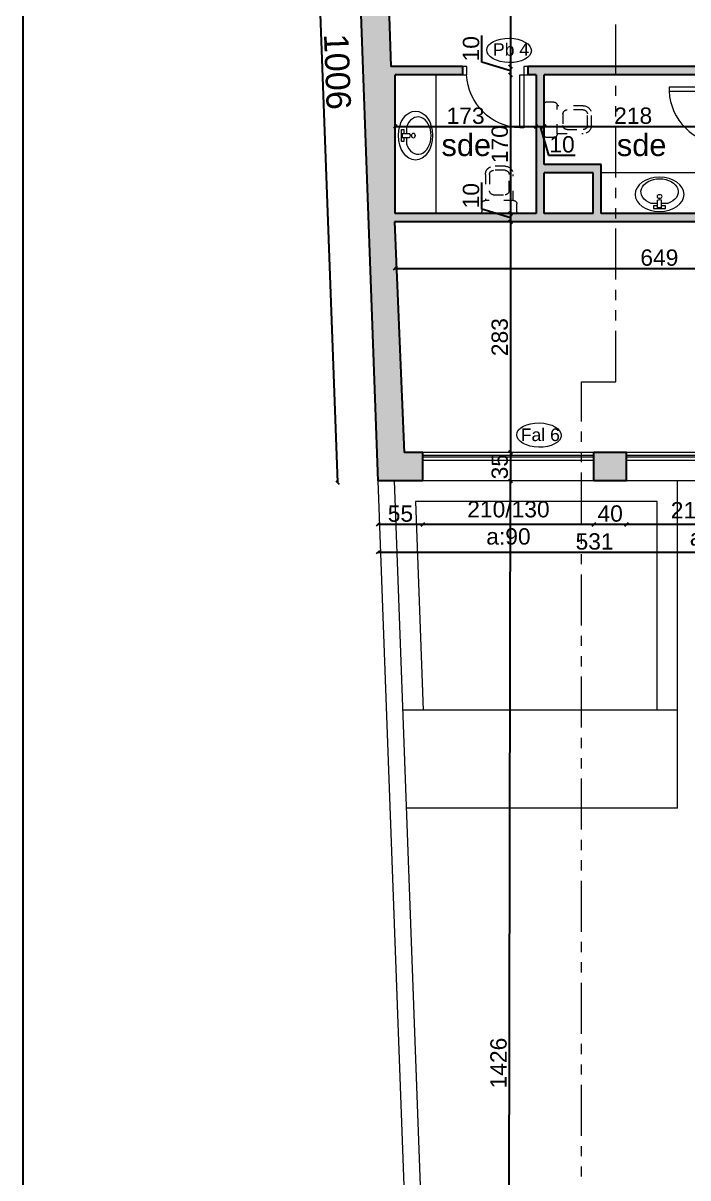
# Model space of a CAD drawing. Header units: millimetres. Extents: x 2804 to 3317, y 6834 to 7064.
# Drawn here: x 2842.07 to 2850.22, y 6926.2 to 6940.34 of the extents above; entities that cross this region are included whole.
import ezdxf

# ---------------------------------------------------------------- set-up
doc = ezdxf.new("R2010")
doc.units = ezdxf.units.MM
doc.header["$PDMODE"] = 1
doc.linetypes.add('ACAD_ISO03W100', pattern=[30, 12, -18])
doc.linetypes.add('PHANTOM2', pattern=[1.25, 0.625, -0.125, 0.125, -0.125, 0.125, -0.125])
for name, color, linetype, lineweight in [('cotation', 3, 'Continuous', 30), ('menuise', 50, 'Continuous', 18), ('texte', 3, 'Continuous', 9), ('zin fin', 6, 'Continuous', 9), ('Zin inter', 80, 'ACAD_ISO03W100', 5), ('zin menuiserie', 150, 'Continuous', 5), ('Zin mur', 30, 'Continuous', 30), ('zin sanit', 150, 'Continuous', 5)]:
    doc.layers.add(name, color=color, linetype=linetype, lineweight=lineweight)
doc.layers.add('zin hatch mur', color=8, linetype='Continuous')
doc.layers.add('zin texte', color=33, linetype='Continuous')
doc.styles.add('ARIAL', font='arial.ttf')
doc.styles.add('PsikTxtStyle', font='arial.ttf')
doc.styles.get("Standard").update_dxf_attribs({"font": 'arial.ttf'})
doc.dimstyles.new('cotation 100', dxfattribs={"dimtxt": 0.2, "dimasz": 0.04, "dimexe": 0, "dimexo": 0, "dimgap": 0.03, "dimtad": 1, "dimdec": 0, "dimlfac": 100, "dimdsep": 46, "dimtxsty": 'ARIAL', "dimblk": 'OBLIQUE', "dimcen": 0.09, "dimse1": 1, "dimse2": 1, "dimclrd": 256, "dimclre": 256, "dimclrt": 256, "dimadec": 3, "dimazin": 2, "dimtfac": 1, "dimtdec": 0, "dimtofl": 0, "dimtmove": 1, "dimatfit": 3, "dimfxl": 0, "dimtolj": 1, "dimtzin": 0, "dimlwd": -1, "dimlwe": -1, "dimarcsym": 0})

# ---------------------------------------------------------------- blocks, each defined once
blk = doc.blocks.new('C3A7SB3P')
at = {"layer": 'zin sanit', "linetype": 'ByBlock'}
for p, q in [((0, -19.5), (0, 19.5)), ((0, -17), (0, 17)), ((2, 21.5), (12, 21.5)), ((16, 17.5), (16, -17.5)), ((16, 17), (48, 17)), ((23, -7), (23, 7)), ((28, 12), (48, 12)), ((53, 7), (53, -7)), ((58, 7), (58, -7)), ((48, -12), (28, -12)), ((12, -21.5), (2, -21.5)), ((48, -17), (16, -17))]:
    blk.add_line(p, q, dxfattribs=at)
for centre, radius, start, end in [((2, 19.5), 2, 90, 180), ((12, 17.5), 4, 0, 90), ((48, 7), 10, 0, 90), ((28, 7), 5, 90, 180), ((48, 7), 5, 0, 90), ((28, -7), 5, 180, 270), ((48, -7), 5, 270, 0), ((48, -7), 10, 270, 0), ((2, -19.5), 2, 180, 270), ((12, -17.5), 4, 270, 0)]:
    blk.add_arc(centre, radius, start, end, dxfattribs=at)
blk = doc.blocks.new('P70')
at = {"layer": 'zin menuiserie'}
for p, q in [((0, 650), (0, 0)), ((50, 650), (0, 650)), ((50, 0), (50, 650)), ((-700, 0), (-650, 0)), ((-700, -100), (-700, 0)), ((-650, 0), (-650, -100)), ((0, 0), (100, 0)), ((50, -100), (50, 0)), ((100, 0), (100, -100)), ((-650, -100), (-700, -100)), ((100, -100), (50, -100))]:
    blk.add_line(p, q, dxfattribs=at)
blk.add_arc((31, -31), 682, 92.6275, 177.3725, dxfattribs=at)
blk = doc.blocks.new('_Oblique')
at = {"color": 0, "linetype": 'ByBlock', "lineweight": -2}
blk.add_line((-0.5, -0.5), (0.5, 0.5), dxfattribs=at)
blk = doc.blocks.new('*D125')
at = {"layer": 'cotation', "transparency": 16777216}
blk.add_line((2848.042, 6939.711), (2848.042, 6938.011), dxfattribs=at)
at = {"layer": 'Defpoints', "color": 0, "transparency": 16777216}
for p in [(2848.042, 6939.711), (2848.042, 6938.011), (2848.042, 6938.011)]:
    blk.add_point(p, dxfattribs=at)
at = {"layer": 'cotation', "transparency": 16777216, "xscale": 0.04, "yscale": 0.04, "zscale": 0.04}
for p, rotation in [((2848.042, 6939.711), 90), ((2848.042, 6938.011), 270)]:
    blk.add_blockref('_Oblique', p, dxfattribs=dict(at, rotation=rotation))
at = {"layer": 'cotation', "transparency": 16777216, "insert": (2847.91, 6938.861), "char_height": 0.2, "attachment_point": 5, "rotation": 90, "style": 'ARIAL'}
blk.add_mtext('\\A1;170', dxfattribs=at)
blk = doc.blocks.new('lll')
at = {"layer": 'zin sanit'}
for p, q in [((2861.686, 7185.944), (2861.809, 7185.944)), ((2861.686, 7185.919), (2861.686, 7185.944)), ((2861.768, 7185.937), (2861.728, 7185.937)), ((2861.728, 7185.937), (2861.728, 7185.861)), ((2861.768, 7185.937), (2861.768, 7185.861)), ((2861.809, 7185.944), (2861.809, 7185.919)), ((2861.728, 7185.894), (2861.663, 7185.894)), ((2861.728, 7185.919), (2861.686, 7185.919)), ((2861.809, 7185.919), (2861.768, 7185.919)), ((2861.832, 7185.894), (2861.768, 7185.894))]:
    blk.add_line(p, q, dxfattribs=at)
for centre, major_axis, start_param, end_param in [((2861.748, 7185.801), (0.25, 0), 4.712389, 10.995574), ((2861.748, 7185.775), (0.19, 0), 2.032408, 7.39237), ((2861.748, 7185.823), (-0.0258, 0), 1.570796326798575, 7.853981633978161), ((2861.748, 7185.87), (0.0235, 0), 3.694408, 5.73037)]:
    blk.add_ellipse(centre, major_axis=major_axis, ratio=0.7, start_param=start_param, end_param=end_param, dxfattribs=at)
blk = doc.blocks.new('*D122')
at = {"layer": 'cotation', "transparency": 16777216}
blk.add_line((2848.042, 6944.341), (2848.042, 6939.811), dxfattribs=at)
at = {"layer": 'Defpoints', "color": 0, "transparency": 16777216}
for p in [(2847.89, 6944.341), (2847.889, 6939.811), (2848.042, 6939.811)]:
    blk.add_point(p, dxfattribs=at)
at = {"layer": 'cotation', "transparency": 16777216, "xscale": 0.04, "yscale": 0.04, "zscale": 0.04}
for p, rotation in [((2848.042, 6944.341), 90), ((2848.042, 6939.811), 270)]:
    blk.add_blockref('_Oblique', p, dxfattribs=dict(at, rotation=rotation))
at = {"layer": 'cotation', "transparency": 16777216, "insert": (2847.91, 6942.076), "char_height": 0.2, "attachment_point": 5, "rotation": 90, "style": 'ARIAL'}
blk.add_mtext('\\A1;453', dxfattribs=at)
blk = doc.blocks.new('*D123')
at = {"layer": 'cotation', "transparency": 16777216}
blk.add_line((2848.042, 6937.911), (2848.042, 6935.086), dxfattribs=at)
at = {"layer": 'Defpoints', "color": 0, "transparency": 16777216}
for p in [(2848.042, 6937.911), (2848.042, 6935.086), (2848.042, 6935.086)]:
    blk.add_point(p, dxfattribs=at)
at = {"layer": 'cotation', "transparency": 16777216, "xscale": 0.04, "yscale": 0.04, "zscale": 0.04}
for p, rotation in [((2848.042, 6937.911), 90), ((2848.042, 6935.086), 270)]:
    blk.add_blockref('_Oblique', p, dxfattribs=dict(at, rotation=rotation))
at = {"layer": 'cotation', "transparency": 16777216, "insert": (2847.91, 6936.498), "char_height": 0.2, "attachment_point": 5, "rotation": 90, "style": 'ARIAL'}
blk.add_mtext('\\A1;283', dxfattribs=at)
blk = doc.blocks.new('*D138')
at = {"layer": 'cotation', "transparency": 16777216}
blk.add_line((2848.012, 6920.478), (2848.042, 6934.733), dxfattribs=at)
at = {"layer": 'Defpoints', "color": 0, "transparency": 16777216}
for p in [(2846.97, 6934.736), (2848.042, 6934.733), (2846.94, 6920.481)]:
    blk.add_point(p, dxfattribs=at)
at = {"layer": 'cotation', "transparency": 16777216, "xscale": 0.04, "yscale": 0.04, "zscale": 0.04}
for p, rotation in [((2848.042, 6934.733), 89.87942035938507), ((2848.012, 6920.478), 269.8794203593851)]:
    blk.add_blockref('_Oblique', p, dxfattribs=dict(at, rotation=rotation))
at = {"layer": 'cotation', "transparency": 16777216, "insert": (2847.895, 6927.606), "char_height": 0.2, "attachment_point": 5, "rotation": 89.8794, "style": 'ARIAL'}
blk.add_mtext('\\A1;1426', dxfattribs=at)
blk = doc.blocks.new('*D143')
at = {"layer": 'cotation', "transparency": 16777216}
blk.add_line((2846.415, 6933.862), (2851.73, 6933.862), dxfattribs=at)
at = {"layer": 'Defpoints', "color": 0, "transparency": 16777216}
for p in [(2846.415, 6934.736), (2851.73, 6934.736), (2851.73, 6933.862)]:
    blk.add_point(p, dxfattribs=at)
at = {"layer": 'cotation', "transparency": 16777216, "xscale": 0.04, "yscale": 0.04, "zscale": 0.04, "rotation": 180}
blk.add_blockref('_Oblique', (2846.415, 6933.862), dxfattribs=at)
at = {"layer": 'cotation', "transparency": 16777216, "xscale": 0.04, "yscale": 0.04, "zscale": 0.04}
blk.add_blockref('_Oblique', (2851.73, 6933.862), dxfattribs=at)
at = {"layer": 'cotation', "transparency": 16777216, "insert": (2849.072, 6933.994), "char_height": 0.2, "attachment_point": 5, "style": 'ARIAL'}
blk.add_mtext('\\A1;531', dxfattribs=at)
blk = doc.blocks.new('*D145')
at = {"layer": 'cotation', "transparency": 16777216}
blk.add_line((2846.621, 6937.339), (2853.111, 6937.339), dxfattribs=at)
at = {"layer": 'Defpoints', "color": 0, "transparency": 16777216}
for p in [(2846.621, 6937.911), (2853.111, 6937.911), (2853.111, 6937.339)]:
    blk.add_point(p, dxfattribs=at)
at = {"layer": 'cotation', "transparency": 16777216, "xscale": 0.04, "yscale": 0.04, "zscale": 0.04, "rotation": 180}
blk.add_blockref('_Oblique', (2846.621, 6937.339), dxfattribs=at)
at = {"layer": 'cotation', "transparency": 16777216, "xscale": 0.04, "yscale": 0.04, "zscale": 0.04}
blk.add_blockref('_Oblique', (2853.111, 6937.339), dxfattribs=at)
at = {"layer": 'cotation', "transparency": 16777216, "insert": (2849.866, 6937.471), "char_height": 0.2, "attachment_point": 5, "style": 'ARIAL'}
blk.add_mtext('\\A1;649', dxfattribs=at)
blk = doc.blocks.new('*D152')
at = {"layer": 'cotation', "transparency": 16777216}
blk.add_line((2845.551, 6944.766), (2845.921, 6934.718), dxfattribs=at)
at = {"layer": 'Defpoints', "color": 0, "transparency": 16777216}
for p in [(2846.045, 6944.784), (2845.921, 6934.718), (2846.415, 6934.736)]:
    blk.add_point(p, dxfattribs=at)
at = {"layer": 'cotation', "transparency": 16777216, "xscale": 0.04, "yscale": 0.04, "zscale": 0.04}
for p, rotation in [((2845.551, 6944.766), 92.10827966792719), ((2845.921, 6934.718), 272.1082796679273)]:
    blk.add_blockref('_Oblique', p, dxfattribs=dict(at, rotation=rotation))
at = {"layer": 'cotation', "transparency": 16777216, "insert": (2845.919, 6939.749), "char_height": 0.3, "attachment_point": 5, "rotation": 272.1083, "style": 'ARIAL'}
blk.add_mtext('\\A1;1006', dxfattribs=at)
blk = doc.blocks.new('*D460')
at = {"layer": 'cotation', "transparency": 16777216}
blk.add_line((2851.558, 6934.204), (2849.463, 6934.204), dxfattribs=at)
at = {"layer": 'Defpoints', "color": 0, "transparency": 16777216}
for p in [(2849.463, 6934.736), (2851.558, 6934.736), (2849.463, 6934.204)]:
    blk.add_point(p, dxfattribs=at)
at = {"layer": 'cotation', "transparency": 16777216, "xscale": 0.04, "yscale": 0.04, "zscale": 0.04, "rotation": 180}
blk.add_blockref('_Oblique', (2849.463, 6934.204), dxfattribs=at)
at = {"layer": 'cotation', "transparency": 16777216, "xscale": 0.04, "yscale": 0.04, "zscale": 0.04}
blk.add_blockref('_Oblique', (2851.558, 6934.204), dxfattribs=at)
at = {"layer": 'cotation', "transparency": 16777216, "insert": (2850.511, 6934.21), "char_height": 0.2, "attachment_point": 5, "style": 'ARIAL'}
blk.add_mtext('\\A1;210/130\\Pa:90', dxfattribs=at)
blk = doc.blocks.new('*D461')
at = {"layer": 'cotation', "transparency": 16777216}
blk.add_line((2849.463, 6934.204), (2849.063, 6934.204), dxfattribs=at)
at = {"layer": 'Defpoints', "color": 0, "transparency": 16777216}
for p in [(2849.063, 6934.736), (2849.463, 6934.736), (2849.063, 6934.204)]:
    blk.add_point(p, dxfattribs=at)
at = {"layer": 'cotation', "transparency": 16777216, "xscale": 0.04, "yscale": 0.04, "zscale": 0.04, "rotation": 180}
blk.add_blockref('_Oblique', (2849.063, 6934.204), dxfattribs=at)
at = {"layer": 'cotation', "transparency": 16777216, "xscale": 0.04, "yscale": 0.04, "zscale": 0.04}
blk.add_blockref('_Oblique', (2849.463, 6934.204), dxfattribs=at)
at = {"layer": 'cotation', "transparency": 16777216, "insert": (2849.263, 6934.336), "char_height": 0.2, "attachment_point": 5, "style": 'ARIAL'}
blk.add_mtext('\\A1;40', dxfattribs=at)
blk = doc.blocks.new('*D462')
at = {"layer": 'cotation', "transparency": 16777216}
blk.add_line((2849.063, 6934.204), (2846.968, 6934.204), dxfattribs=at)
at = {"layer": 'Defpoints', "color": 0, "transparency": 16777216}
for p in [(2846.968, 6934.736), (2849.063, 6934.736), (2846.968, 6934.204)]:
    blk.add_point(p, dxfattribs=at)
at = {"layer": 'cotation', "transparency": 16777216, "xscale": 0.04, "yscale": 0.04, "zscale": 0.04, "rotation": 180}
blk.add_blockref('_Oblique', (2846.968, 6934.204), dxfattribs=at)
at = {"layer": 'cotation', "transparency": 16777216, "xscale": 0.04, "yscale": 0.04, "zscale": 0.04}
blk.add_blockref('_Oblique', (2849.063, 6934.204), dxfattribs=at)
at = {"layer": 'cotation', "transparency": 16777216, "insert": (2848.016, 6934.222), "char_height": 0.2, "attachment_point": 5, "style": 'ARIAL'}
blk.add_mtext('\\A1;210/130\\Pa:90', dxfattribs=at)
blk = doc.blocks.new('*D463')
at = {"layer": 'cotation', "transparency": 16777216}
blk.add_line((2846.968, 6934.204), (2846.415, 6934.204), dxfattribs=at)
at = {"layer": 'Defpoints', "color": 0, "transparency": 16777216}
for p in [(2846.415, 6934.736), (2846.968, 6934.736), (2846.415, 6934.204)]:
    blk.add_point(p, dxfattribs=at)
at = {"layer": 'cotation', "transparency": 16777216, "xscale": 0.04, "yscale": 0.04, "zscale": 0.04, "rotation": 180}
blk.add_blockref('_Oblique', (2846.415, 6934.204), dxfattribs=at)
at = {"layer": 'cotation', "transparency": 16777216, "xscale": 0.04, "yscale": 0.04, "zscale": 0.04}
blk.add_blockref('_Oblique', (2846.968, 6934.204), dxfattribs=at)
at = {"layer": 'cotation', "transparency": 16777216, "insert": (2846.692, 6934.335), "char_height": 0.2, "attachment_point": 5, "style": 'ARIAL'}
blk.add_mtext('\\A1;55', dxfattribs=at)
blk = doc.blocks.new('*D781')
at = {"layer": 'cotation', "transparency": 16777216}
for p, q in [((2847.69, 6939.866), (2847.69, 6940.193)), ((2848.042, 6939.761), (2847.69, 6939.866)), ((2848.042, 6939.811), (2848.042, 6939.711))]:
    blk.add_line(p, q, dxfattribs=at)
at = {"layer": 'Defpoints', "color": 0, "transparency": 16777216}
for p in [(2847.889, 6939.811), (2848.042, 6939.711), (2848.354, 6939.711)]:
    blk.add_point(p, dxfattribs=at)
at = {"layer": 'cotation', "transparency": 16777216, "xscale": 0.04, "yscale": 0.04, "zscale": 0.04}
for p, rotation in [((2848.042, 6939.811), 90), ((2848.042, 6939.711), 270)]:
    blk.add_blockref('_Oblique', p, dxfattribs=dict(at, rotation=rotation))
at = {"layer": 'cotation', "transparency": 16777216, "insert": (2847.558, 6940.03), "char_height": 0.2, "attachment_point": 5, "rotation": 90, "style": 'ARIAL'}
blk.add_mtext('\\A1;10', dxfattribs=at)
blk = doc.blocks.new('*D782')
at = {"layer": 'cotation', "transparency": 16777216}
for p, q in [((2847.69, 6938.066), (2847.69, 6938.393)), ((2848.042, 6937.961), (2847.69, 6938.066)), ((2848.042, 6938.011), (2848.042, 6937.911))]:
    blk.add_line(p, q, dxfattribs=at)
at = {"layer": 'Defpoints', "color": 0, "transparency": 16777216}
for p in [(2848.042, 6938.011), (2848.042, 6937.911), (2848.39, 6937.911)]:
    blk.add_point(p, dxfattribs=at)
at = {"layer": 'cotation', "transparency": 16777216, "xscale": 0.04, "yscale": 0.04, "zscale": 0.04}
for p, rotation in [((2848.042, 6938.011), 90), ((2848.042, 6937.911), 270)]:
    blk.add_blockref('_Oblique', p, dxfattribs=dict(at, rotation=rotation))
at = {"layer": 'cotation', "transparency": 16777216, "insert": (2847.558, 6938.23), "char_height": 0.2, "attachment_point": 5, "rotation": 90, "style": 'ARIAL'}
blk.add_mtext('\\A1;10', dxfattribs=at)
blk = doc.blocks.new('*D783')
at = {"layer": 'cotation', "transparency": 16777216}
blk.add_line((2848.042, 6935.086), (2848.042, 6934.736), dxfattribs=at)
at = {"layer": 'Defpoints', "color": 0, "transparency": 16777216}
for p in [(2848.042, 6935.086), (2848.042, 6934.736), (2848.427, 6934.736)]:
    blk.add_point(p, dxfattribs=at)
at = {"layer": 'cotation', "transparency": 16777216, "xscale": 0.04, "yscale": 0.04, "zscale": 0.04}
for p, rotation in [((2848.042, 6935.086), 90), ((2848.042, 6934.736), 270)]:
    blk.add_blockref('_Oblique', p, dxfattribs=dict(at, rotation=rotation))
at = {"layer": 'cotation', "transparency": 16777216, "insert": (2847.91, 6934.911), "char_height": 0.2, "attachment_point": 5, "rotation": 90, "style": 'ARIAL'}
blk.add_mtext('\\A1;35', dxfattribs=at)
blk = doc.blocks.new('*D895')
at = {"layer": 'cotation', "transparency": 16777216}
blk.add_line((2846.628, 6939.077), (2848.354, 6939.077), dxfattribs=at)
at = {"layer": 'Defpoints', "color": 0, "transparency": 16777216}
for p in [(2846.628, 6939.711), (2848.354, 6939.711), (2848.354, 6939.077)]:
    blk.add_point(p, dxfattribs=at)
at = {"layer": 'cotation', "transparency": 16777216, "xscale": 0.04, "yscale": 0.04, "zscale": 0.04, "rotation": 180}
blk.add_blockref('_Oblique', (2846.628, 6939.077), dxfattribs=at)
at = {"layer": 'cotation', "transparency": 16777216, "xscale": 0.04, "yscale": 0.04, "zscale": 0.04}
blk.add_blockref('_Oblique', (2848.354, 6939.077), dxfattribs=at)
at = {"layer": 'cotation', "transparency": 16777216, "insert": (2847.491, 6939.209), "char_height": 0.2, "attachment_point": 5, "style": 'ARIAL'}
blk.add_mtext('\\A1;173', dxfattribs=at)
blk = doc.blocks.new('*D896')
at = {"layer": 'cotation', "transparency": 16777216}
for p, q in [((2848.354, 6939.077), (2848.454, 6939.077)), ((2848.404, 6939.077), (2848.509, 6938.726)), ((2848.509, 6938.726), (2848.836, 6938.726))]:
    blk.add_line(p, q, dxfattribs=at)
at = {"layer": 'Defpoints', "color": 0, "transparency": 16777216}
for p in [(2848.354, 6939.711), (2848.454, 6939.711), (2848.454, 6939.077)]:
    blk.add_point(p, dxfattribs=at)
at = {"layer": 'cotation', "transparency": 16777216, "xscale": 0.04, "yscale": 0.04, "zscale": 0.04, "rotation": 180}
blk.add_blockref('_Oblique', (2848.354, 6939.077), dxfattribs=at)
at = {"layer": 'cotation', "transparency": 16777216, "xscale": 0.04, "yscale": 0.04, "zscale": 0.04}
blk.add_blockref('_Oblique', (2848.454, 6939.077), dxfattribs=at)
at = {"layer": 'cotation', "transparency": 16777216, "insert": (2848.673, 6938.858), "char_height": 0.2, "attachment_point": 5, "style": 'ARIAL'}
blk.add_mtext('\\A1;10', dxfattribs=at)
blk = doc.blocks.new('*D897')
at = {"layer": 'cotation', "transparency": 16777216}
blk.add_line((2848.454, 6939.077), (2850.636, 6939.077), dxfattribs=at)
at = {"layer": 'Defpoints', "color": 0, "transparency": 16777216}
for p in [(2848.454, 6939.711), (2850.636, 6939.711), (2850.636, 6939.077)]:
    blk.add_point(p, dxfattribs=at)
at = {"layer": 'cotation', "transparency": 16777216, "xscale": 0.04, "yscale": 0.04, "zscale": 0.04, "rotation": 180}
blk.add_blockref('_Oblique', (2848.454, 6939.077), dxfattribs=at)
at = {"layer": 'cotation', "transparency": 16777216, "xscale": 0.04, "yscale": 0.04, "zscale": 0.04}
blk.add_blockref('_Oblique', (2850.636, 6939.077), dxfattribs=at)
at = {"layer": 'cotation', "transparency": 16777216, "insert": (2849.545, 6939.209), "char_height": 0.2, "attachment_point": 5, "style": 'ARIAL'}
blk.add_mtext('\\A1;218', dxfattribs=at)
blk = doc.blocks.new('pb3')
at = {"layer": 'menuise'}
blk.add_ellipse((2903.957, 6929.88), major_axis=(-0.273, 0.005), ratio=0.546469, start_param=-1.570796, end_param=4.712389, dxfattribs=at)
at = {"layer": 'menuise', "insert": (2903.759, 6929.968), "char_height": 0.1544, "width": 2.34126, "attachment_point": 1, "style": 'PsikTxtStyle'}
blk.add_mtext('Pb 4', dxfattribs=at)
blk = doc.blocks.new('fal6')
at = {"layer": 'menuise'}
blk.add_ellipse((2848.391, 7006.845), major_axis=(-0.273, 0.005), ratio=0.546469, start_param=-1.570796, end_param=4.712389, dxfattribs=at)
at = {"layer": 'menuise', "insert": (2848.167, 7006.926), "char_height": 0.1544, "width": 2.34126, "attachment_point": 1, "style": 'PsikTxtStyle'}
blk.add_mtext('Fal 6', dxfattribs=at)

msp = doc.modelspace()

# ---------------------------------------------------------------- hatches: boundary and pattern name
at = {"layer": 'zin hatch mur'}
h = msp.add_hatch(color=256, dxfattribs=at)
h.dxf.hatch_style = 1
h.paths.add_polyline_path([(2846.628, 6939.711), (2847.454, 6939.711), (2847.454, 6939.811), (2846.576, 6939.811), (2846.409, 6944.786), (2846.045, 6944.784), (2846.415, 6934.736), (2846.968, 6934.736), (2846.968, 6935.086), (2846.738, 6935.086), (2846.621, 6937.911), (2853.111, 6937.911), (2854.061, 6938.861), (2853.111, 6939.811), (2852.969, 6939.811), (2852.969, 6939.711), (2853.069, 6939.711), (2853.919, 6938.861), (2853.069, 6938.011), (2850.736, 6938.011), (2850.736, 6938.811), (2850.636, 6938.811), (2850.636, 6938.011), (2849.154, 6938.011), (2849.154, 6938.611), (2848.454, 6938.611), (2848.454, 6939.711), (2850.636, 6939.711), (2850.636, 6939.611), (2850.736, 6939.611), (2850.736, 6939.711), (2852.069, 6939.711), (2852.069, 6939.811), (2848.254, 6939.811), (2848.254, 6939.711), (2848.354, 6939.711), (2848.354, 6938.011), (2846.628, 6938.011)])
h.paths.add_polyline_path([(2848.454, 6938.511), (2849.054, 6938.511), (2849.054, 6938.011), (2848.454, 6938.011)], flags=16)
h.paths.add_polyline_path([(2848.504, 6938.461), (2849.004, 6938.461), (2849.004, 6938.061), (2848.934, 6938.391)], flags=0)
h.paths.add_polyline_path([(2849.004, 6938.461), (2848.504, 6938.461), (2848.934, 6938.391), (2849.004, 6938.061)], flags=0)
h = msp.add_hatch(color=256, dxfattribs=at)
h.dxf.hatch_style = 1
h.paths.add_polyline_path([(2851.875, 6935.086), (2851.558, 6935.086), (2851.558, 6934.736), (2851.73, 6934.736), (2851.858, 6934.607), (2852.337, 6935.086)])
h.paths.add_polyline_path([(2849.463, 6935.086), (2849.063, 6935.086), (2849.063, 6934.736), (2849.463, 6934.736)])
h.paths.add_polyline_path([(2852, 6934.466), (2852.707, 6935.173), (2852.778, 6935.102), (2853.025, 6935.35), (2852.954, 6935.42), (2855.403, 6937.869), (2855.262, 6938.01), (2851.858, 6934.607)])

# ---------------------------------------------------------------- linework, layer by layer
at = {"layer": 'cotation'}
msp.add_lwpolyline([(2876.107, 6912.988), (2842.066, 6912.988), (2842.066, 6950.984), (2876.107, 6950.984)], close=True, dxfattribs=at)
at = {"layer": 'texte', "linetype": 'PHANTOM2', "lineweight": 9}
msp.add_lwpolyline([(2848.913, 6919.215), (2848.913, 6935.952), (2849.333, 6935.952), (2849.333, 6946.724)], dxfattribs=at)
at = {"layer": 'zin fin'}
for p, q in [((2846.415, 6934.736), (2846.94, 6920.481)), ((2846.615, 6934.736), (2846.952, 6925.58)), ((2849.063, 6934.736), (2846.968, 6934.736)), ((2851.558, 6934.736), (2849.463, 6934.736)), ((2850.089, 6930.728), (2850.089, 6934.736)), ((2846.875, 6934.486), (2846.969, 6931.928)), ((2849.839, 6934.486), (2846.875, 6934.486)), ((2849.839, 6931.928), (2849.839, 6934.486)), ((2850.089, 6931.928), (2846.719, 6931.928)), ((2850.089, 6930.728), (2846.763, 6930.728))]:
    msp.add_line(p, q, dxfattribs=at)
at = {"layer": 'zin menuiserie'}
for p, q in [((2849.063, 6935.086), (2846.968, 6935.086)), ((2851.558, 6935.086), (2849.463, 6935.086)), ((2849.063, 6935.046), (2846.968, 6935.046)), ((2849.063, 6935.026), (2846.968, 6935.026)), ((2849.063, 6934.986), (2846.968, 6934.986)), ((2851.558, 6935.046), (2849.463, 6935.046)), ((2851.558, 6935.026), (2849.463, 6935.026)), ((2851.558, 6934.986), (2849.463, 6934.986))]:
    msp.add_line(p, q, dxfattribs=at)
at = {"layer": 'Zin mur'}
for p, q in [((2846.045, 6944.784), (2846.415, 6934.736)), ((2846.424, 6944.336), (2846.576, 6939.811)), ((2847.454, 6939.811), (2846.576, 6939.811)), ((2847.454, 6939.811), (2847.454, 6939.711)), ((2852.069, 6939.811), (2848.254, 6939.811)), ((2848.254, 6939.811), (2848.254, 6939.711)), ((2847.454, 6939.711), (2846.628, 6939.711)), ((2846.628, 6938.011), (2846.628, 6939.711)), ((2848.354, 6939.711), (2848.254, 6939.711)), ((2848.354, 6939.711), (2848.354, 6938.011)), ((2850.636, 6939.711), (2848.454, 6939.711)), ((2848.454, 6938.611), (2848.454, 6939.711)), ((2849.154, 6938.611), (2848.454, 6938.611)), ((2849.154, 6938.011), (2849.154, 6938.611)), ((2849.054, 6938.511), (2848.454, 6938.511)), ((2848.454, 6938.011), (2848.454, 6938.511)), ((2849.054, 6938.011), (2849.054, 6938.511)), ((2846.621, 6937.911), (2846.738, 6935.086)), ((2853.111, 6937.911), (2846.621, 6937.911)), ((2848.354, 6938.011), (2846.628, 6938.011)), ((2849.054, 6938.011), (2848.454, 6938.011)), ((2850.636, 6938.011), (2849.154, 6938.011)), ((2846.968, 6935.086), (2846.738, 6935.086)), ((2846.968, 6934.736), (2846.968, 6935.086)), ((2849.063, 6934.736), (2849.063, 6935.086)), ((2849.463, 6935.086), (2849.063, 6935.086)), ((2849.463, 6934.736), (2849.463, 6935.086)), ((2846.968, 6934.736), (2846.415, 6934.736)), ((2849.463, 6934.736), (2849.063, 6934.736))]:
    msp.add_line(p, q, dxfattribs=at)
at = {"layer": 'zin sanit'}
for p, q in [((2847.128, 6938.011), (2847.128, 6939.711)), ((2850.636, 6938.511), (2849.154, 6938.511))]:
    msp.add_line(p, q, dxfattribs=at)

# ---------------------------------------------------------------- block references
at = {"layer": 'cotation'}
for name, p in [('pb3', (-55.933, 10.13)), ('fal6', (0, -71.547))]:
    msp.add_blockref(name, p, dxfattribs=at)
at = {"layer": 'Zin inter', "ltscale": 0.01}
for name, p, xscale, yscale, zscale, rotation in [('P70', (2848.154, 6939.711), -0.001, 0.001, 0.001, 180), ('P70', (2850.636, 6939.511), 0.001, 0.001, 0.001, 90), ('C3A7SB3P', (2848.454, 6939.161), -0.01, 0.01, 0.01, 180), ('C3A7SB3P', (2847.904, 6938.011), -0.01, 0.01, 0.01, 270), ('lll', (-584.229, 15561.208), -1.2, 1.2, 1.2, 180)]:
    msp.add_blockref(name, p, dxfattribs=dict(at, xscale=xscale, yscale=yscale, zscale=zscale, rotation=rotation))
at = {"layer": 'Zin mur', "xscale": 1.2, "yscale": 1.2, "zscale": 1.2, "rotation": 90.00000000001715}
msp.add_blockref('lll', (11469.838, 3504.869), dxfattribs=at)

# ---------------------------------------------------------------- texts
at = {"layer": 'zin texte', "char_height": 0.27, "attachment_point": 1}
for insert in [(2847.195, 6938.986), (2849.345, 6938.986)]:
    msp.add_mtext_dynamic_manual_height_columns('sde', width=34.10317, gutter_width=12.5, heights=[0], dxfattribs=dict(at, insert=insert))

# ---------------------------------------------------------------- dimensions: what is measured, and where the dimension line sits
at = {"layer": 'cotation'}
dim = msp.add_aligned_dim(p1=(2846.0451, 6944.7843), p2=(2846.415, 6934.7357), distance=-0.4941, dimstyle='cotation 100', override={"dimtxt": 0.3}, dxfattribs=at)
dim.commit()
dim.dimension.update_dxf_attribs({"geometry": '*D152', "text_midpoint": (2845.9194, 6939.7486)})
for base, p1, p2, picture, middle in [((2848.042, 6939.811), (2847.89, 6944.341), (2847.889, 6939.811), '*D122', (2847.91, 6942.076)), ((2848.042, 6939.711), (2847.889, 6939.811), (2848.354, 6939.711), '*D781', (2847.558, 6939.896)), ((2848.042, 6938.011), (2848.042, 6939.711), (2848.042, 6938.011), '*D125', (2847.91, 6938.861)), ((2848.042, 6937.911), (2848.042, 6938.011), (2848.39, 6937.911), '*D782', (2847.558, 6938.096)), ((2848.041702438, 6935.085689632), (2848.041702438, 6937.910689632), (2848.041702438, 6935.085689632), '*D123', (2847.909519627, 6936.498189632)), ((2848.042, 6934.736), (2848.042, 6935.086), (2848.427, 6934.736), '*D783', (2847.91, 6934.911))]:
    dim = msp.add_linear_dim(base=base, p1=p1, p2=p2, angle=90, dimstyle='cotation 100', dxfattribs=at)
    dim.commit()
    dim.dimension.update_dxf_attribs({"geometry": picture, "text_midpoint": middle})
for base, p1, p2, picture, middle in [((2848.354, 6939.077), (2846.628, 6939.711), (2848.354, 6939.711), '*D895', (2847.491, 6939.209)), ((2848.454, 6939.077), (2848.354, 6939.711), (2848.454, 6939.711), '*D896', (2848.539, 6938.858)), ((2850.636, 6939.077), (2848.454, 6939.711), (2850.636, 6939.711), '*D897', (2849.545, 6939.209)), ((2853.111, 6937.339), (2846.621, 6937.911), (2853.111, 6937.911), '*D145', (2849.866, 6937.471)), ((2846.415, 6934.204), (2846.968, 6934.736), (2846.415, 6934.736), '*D463', (2846.692, 6934.335)), ((2849.063, 6934.204), (2849.463, 6934.736), (2849.063, 6934.736), '*D461', (2849.263, 6934.336))]:
    dim = msp.add_linear_dim(base=base, p1=p1, p2=p2, dimstyle='cotation 100', dxfattribs=at)
    dim.commit()
    dim.dimension.update_dxf_attribs({"geometry": picture, "text_midpoint": middle})
for p1, p2, distance, picture, middle in [((2846.415, 6934.7357), (2851.7296, 6934.7357), -0.874, '*D143', (2849.0723, 6933.9939)), ((2846.94, 6920.481), (2846.97, 6934.736), -1.072, '*D138', (2847.895, 6927.606))]:
    dim = msp.add_aligned_dim(p1=p1, p2=p2, distance=distance, dimstyle='cotation 100', dxfattribs=at)
    dim.commit()
    dim.dimension.update_dxf_attribs({"geometry": picture, "text_midpoint": middle})
for base, p1, p2, picture, middle in [((2846.9681, 6934.2036), (2849.0632, 6934.7357), (2846.9681, 6934.7357), '*D462', (2848.0156, 6933.9211)), ((2849.46317, 6934.2036), (2851.55822, 6934.73569), (2849.46317, 6934.73569), '*D460', (2850.5107, 6933.90942))]:
    dim = msp.add_linear_dim(base=base, p1=p1, p2=p2, text='<>/130\\Pa:90', dimstyle='cotation 100', dxfattribs=at)
    dim.commit()
    dim.dimension.update_dxf_attribs({"geometry": picture, "text_midpoint": middle, "dimtype": 128})

doc.saveas('drawing.dxf')
